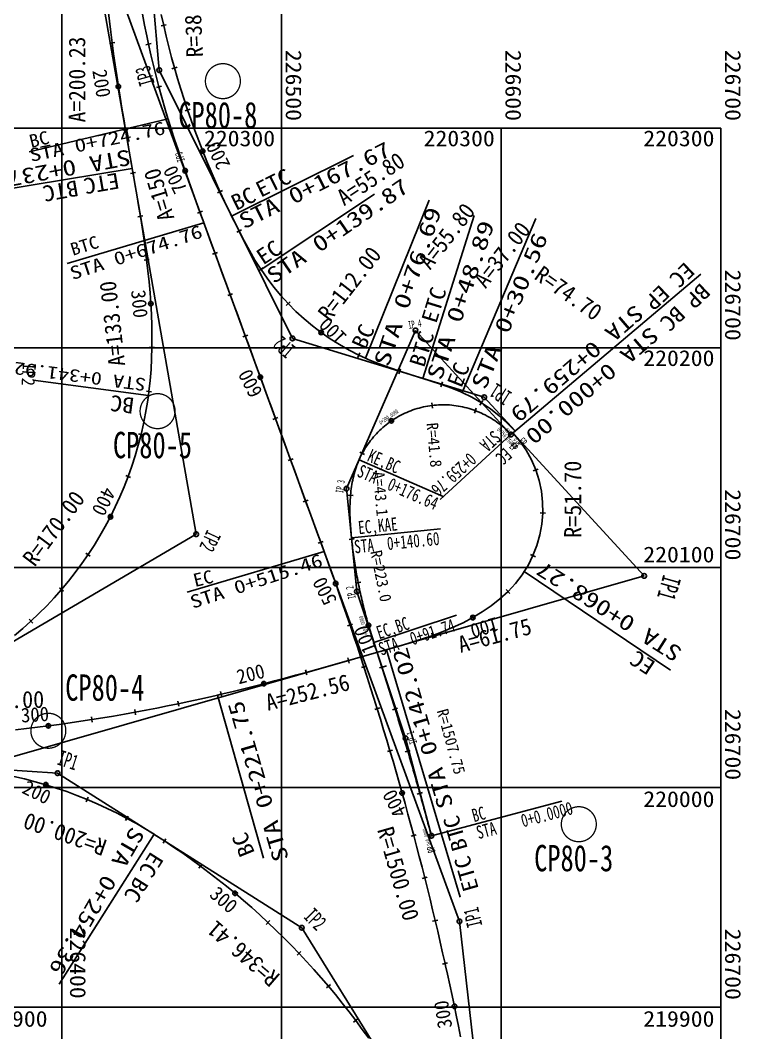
# Model space of a CAD drawing. Extents: x 229178 to 230988, y 219845 to 221404.
# Drawn here: x 230446.7 to 230774.7, y 220592.6 to 221053.4 of the extents above; entities that cross this region are included whole.
import ezdxf
from ezdxf.enums import TextEntityAlignment as Align

# ---------------------------------------------------------------- set-up
doc = ezdxf.new("R2010")
doc.units = 0
doc.header["$LTSCALE"] = 127
doc.header["$MEASUREMENT"] = 0
doc.layers.get('0').update_dxf_attribs({"linetype": 'CONTINUOUS'})
for name, color, linetype in [('CA-ALGN-CNTL', 2, 'CONTINUOUS'), ('CA-ALGN-IPLN', 1, 'CONTINUOUS'), ('CA-ALGN-IPSM', 2, 'CONTINUOUS'), ('CA-ALGN-STSM', 2, 'CONTINUOUS'), ('CA-ALGN-SUBL', 1, 'CONTINUOUS'), ('CA-ALGN-SUBT', 2, 'CONTINUOUS'), ('CA-ALGN-TEXT', 3, 'CONTINUOUS'), ('CA-TEXT', 3, 'CONTINUOUS'), ('CV-GRID-LINE', 1, 'CONTINUOUS'), ('CV-GRID-TEXT', 4, 'CONTINUOUS'), ('CV-SURV-SYMB', 3, 'CONTINUOUS'), ('CV-SURV-TEXT', 3, 'CONTINUOUS')]:
    doc.layers.add(name, color=color, linetype=linetype)
doc.styles.add('GHS', font='DotumChe.ttf')
doc.styles.add('GTXT', font='DotumChe.ttf')

# ---------------------------------------------------------------- blocks, each defined once
blk = doc.blocks.new('CVSVCPM')
at = {"const_width": 0.15}
blk.add_lwpolyline([(0, 2, -1), (0, -2, -1), (0, 2)], format="xyb", dxfattribs=at)
at = {"style": 'GTXT', "flags": 1}
blk.add_attdef('NO', text='', height=2.5, dxfattribs=at).set_placement((0, 4.76), align=Align.MIDDLE)
blk = doc.blocks.new('CASTAMM')
blk.add_line((0, -1.5), (0, 1.5))
blk.add_circle((0, 0), 1.3)
at = {"style": 'GTXT', "flags": 1}
for tag, p in [('XSEC_DAT', (0, -6.85)), ('STA_DST', (0, -3.62))]:
    blk.add_attdef(tag, text='', height=2.5, dxfattribs=at).set_placement(p, align=Align.MIDDLE)
blk = doc.blocks.new('CAIPMRK')
at = {"const_width": 0.1}
blk.add_lwpolyline([(-2, 0, -1), (2, 0, -1)], format="xyb", close=True, dxfattribs=at)
blk.add_circle((0, 0), 1.5)
blk = doc.blocks.new('CASTAMS')
blk.add_line((0, -1.5), (0, 1.5))
at = {"style": 'GTXT', "flags": 1}
for tag, p in [('XSEC_DAT', (0, -6.85)), ('STA_DST', (0, -3.62))]:
    blk.add_attdef(tag, text='', height=2.5, dxfattribs=at).set_placement(p, align=Align.MIDDLE)

msp = doc.modelspace()

# ---------------------------------------------------------------- linework, layer by layer
at = {"layer": 'CA-ALGN-CNTL'}
for points in [[(230486.73, 221057.94), (230487.29, 221052.98), (230487.89, 221048.01), (230488.52, 221043.05), (230489.19, 221038.1), (230489.9, 221033.15), (230490.63, 221028.2), (230491.4, 221023.26), (230492.18, 221018.32), (230492.98, 221013.39), (230493.81, 221008.45), (230494.64, 221003.53), (230495.49, 220998.6), (230496.34, 220993.67), (230497.2, 220988.75), (230497.7, 220985.92), (230497.7, 220985.92), (230498.06, 220983.82), (230498.92, 220978.89), (230499.77, 220973.97), (230500.6, 220969.04), (230501.41, 220964.1), (230502.19, 220959.16), (230502.92, 220954.22), (230503.62, 220949.27), (230504.26, 220944.31), (230504.84, 220939.34), (230505.36, 220934.37), (230505.8, 220929.39), (230506.16, 220924.4), (230506.44, 220919.41), (230506.62, 220914.41), (230506.7, 220909.41), (230506.67, 220904.41), (230506.52, 220899.42), (230506.25, 220894.42), (230505.85, 220889.44), (230505.32, 220884.47), (230505.07, 220882.56), (230504.64, 220879.51), (230503.81, 220874.58), (230502.84, 220869.68), (230501.73, 220864.8), (230500.47, 220859.96), (230499.07, 220855.16), (230497.54, 220850.41), (230495.86, 220845.7), (230494.04, 220841.04), (230492.09, 220836.43), (230490.01, 220831.89), (230487.79, 220827.41), (230485.44, 220823), (230482.96, 220818.65), (230480.35, 220814.39), (230477.62, 220810.2), (230474.77, 220806.09), (230471.8, 220802.07), (230468.71, 220798.14), (230465.51, 220794.3), (230462.2, 220790.55), (230458.78, 220786.91), (230455.25, 220783.37), (230451.62, 220779.93), (230447.89, 220776.6), (230444.06, 220773.38)], [(230647.2, 220590.72), (230646.21, 220595.62), (230645.21, 220600.52), (230644.36, 220604.57), (230643.32, 220609.46), (230642.27, 220614.35), (230641.2, 220619.23), (230640.36, 220623.04), (230640.36, 220623.04), (230640.12, 220624.11), (230639.02, 220628.99), (230637.9, 220633.86), (230636.76, 220638.73), (230635.61, 220643.6), (230634.45, 220648.46), (230633.26, 220653.32), (230632.06, 220658.17), (230630.85, 220663.02), (230629.62, 220667.87), (230628.37, 220672.71), (230627.11, 220677.55), (230625.83, 220682.38), (230624.53, 220687.21), (230623.22, 220692.04), (230621.89, 220696.86), (230620.55, 220701.67), (230619.19, 220706.49), (230617.81, 220711.29), (230616.42, 220716.1), (230615.01, 220720.89), (230613.59, 220725.69), (230612.15, 220730.47), (230610.69, 220735.26), (230609.22, 220740.04), (230607.73, 220744.81), (230606.23, 220749.58), (230604.71, 220754.34), (230603.17, 220759.1), (230601.62, 220763.85), (230600.06, 220768.6), (230598.93, 220771.96), (230598.93, 220771.96), (230597.34, 220776.7), (230596.87, 220778.08), (230595.26, 220782.81), (230593.63, 220787.54), (230591.98, 220792.26), (230590.32, 220796.98), (230588.64, 220801.69), (230586.95, 220806.39), (230585.24, 220811.09), (230585.08, 220811.52), (230583.52, 220815.79), (230581.81, 220820.48), (230580.09, 220825.18), (230578.37, 220829.87), (230576.65, 220834.57), (230574.93, 220839.26), (230573.21, 220843.96), (230571.5, 220848.66), (230569.78, 220853.35), (230568.06, 220858.05), (230566.34, 220862.74), (230564.62, 220867.44), (230562.91, 220872.13), (230561.19, 220876.83), (230559.47, 220881.52), (230557.75, 220886.22), (230556.03, 220890.91), (230554.32, 220895.61), (230552.6, 220900.31), (230550.88, 220905), (230549.16, 220909.7), (230547.44, 220914.39), (230545.72, 220919.09), (230544.01, 220923.78), (230542.29, 220928.48), (230540.57, 220933.17), (230538.85, 220937.87), (230537.13, 220942.57), (230535.42, 220947.26), (230533.7, 220951.96), (230531.98, 220956.65), (230530.35, 220961.12), (230530.26, 220961.35), (230528.54, 220966.04), (230526.83, 220970.74), (230525.13, 220975.44), (230523.45, 220980.15), (230521.78, 220984.87), (230520.15, 220989.59), (230518.54, 220994.33), (230516.97, 220999.07), (230515.45, 221003.83), (230514.04, 221008.38), (230513.97, 221008.61), (230512.54, 221013.4), (230511.17, 221018.21), (230509.85, 221023.03), (230508.59, 221027.87), (230507.37, 221032.72), (230506.22, 221037.59), (230505.11, 221042.46), (230504.29, 221046.3), (230504.29, 221046.3), (230503.28, 221051.2), (230502.33, 221056.11)], [(230671.95, 220866.5), (230671.93, 220866.52), (230671.93, 220866.52), (230668.45, 220870.07), (230664.72, 220873.4), (230660.78, 220876.48), (230656.64, 220879.28), (230652.32, 220881.8), (230647.85, 220884.02), (230647.34, 220884.25), (230643.24, 220885.95), (230638.53, 220887.65), (230633.78, 220889.19), (230630.06, 220890.33), (230630.06, 220890.34), (230629, 220890.66), (230624.22, 220892.14), (230619.46, 220893.66), (230614.73, 220895.27), (230610.04, 220897), (230605.41, 220898.89), (230603.86, 220899.57), (230600.86, 220900.97), (230596.41, 220903.25), (230592.07, 220905.73), (230587.84, 220908.4), (230583.73, 220911.25), (230579.76, 220914.29), (230575.93, 220917.5), (230572.24, 220920.87), (230568.71, 220924.41), (230565.34, 220928.1), (230562.13, 220931.94), (230559.1, 220935.92), (230556.33, 220939.92), (230556.26, 220940.03), (230553.59, 220944.26), (230551.08, 220948.58), (230548.69, 220952.97), (230546.39, 220957.41), (230544.14, 220961.88), (230542.96, 220964.27), (230542.96, 220964.27), (230541.92, 220966.36), (230539.76, 220970.87), (230537.65, 220975.4), (230535.6, 220979.96), (230533.6, 220984.54), (230531.67, 220989.15), (230529.79, 220993.79), (230527.98, 220998.45), (230526.22, 221003.13), (230524.53, 221007.83), (230522.89, 221012.56), (230521.32, 221017.3), (230519.81, 221022.07), (230518.35, 221026.86), (230516.96, 221031.66), (230515.64, 221036.48), (230514.37, 221041.32), (230513.17, 221046.17), (230512.02, 221051.04), (230510.94, 221055.92)], [(230633.89, 220682.22), (230633.63, 220683.19), (230633.38, 220684.15), (230633.12, 220685.12), (230632.86, 220686.08), (230632.6, 220687.05), (230632.34, 220688.02), (230632.08, 220688.98), (230631.82, 220689.95), (230631.56, 220690.91), (230631.3, 220691.88), (230631.03, 220692.84), (230630.77, 220693.81), (230630.51, 220694.77), (230630.24, 220695.73), (230629.98, 220696.7), (230629.71, 220697.66), (230629.44, 220698.63), (230629.18, 220699.59), (230628.91, 220700.55), (230628.64, 220701.52), (230628.37, 220702.48), (230628.1, 220703.44), (230627.83, 220704.4), (230627.56, 220705.37), (230627.29, 220706.33), (230627.02, 220707.29), (230626.74, 220708.25), (230626.47, 220709.21), (230626.19, 220710.18), (230625.92, 220711.14), (230625.64, 220712.1), (230625.37, 220713.06), (230625.09, 220714.02), (230624.81, 220714.98), (230624.54, 220715.94), (230624.26, 220716.9), (230623.98, 220717.86), (230623.7, 220718.82), (230623.42, 220719.78), (230623.14, 220720.74), (230622.85, 220721.7), (230622.57, 220722.66), (230622.29, 220723.62), (230622, 220724.58), (230621.72, 220725.54), (230621.43, 220726.49), (230621.15, 220727.45), (230620.86, 220728.41), (230620.57, 220729.37), (230620.29, 220730.33), (230620, 220731.28), (230619.71, 220732.24), (230619.42, 220733.2), (230619.13, 220734.15), (230618.84, 220735.11), (230618.55, 220736.07), (230618.26, 220737.02), (230617.96, 220737.98), (230617.67, 220738.94), (230617.38, 220739.89), (230617.08, 220740.85), (230616.79, 220741.8), (230616.49, 220742.76), (230616.19, 220743.71), (230615.9, 220744.67), (230615.6, 220745.62), (230615.3, 220746.58), (230615, 220747.53), (230614.7, 220748.48), (230614.4, 220749.44), (230614.1, 220750.39), (230613.8, 220751.35), (230613.5, 220752.3), (230613.19, 220753.25), (230612.89, 220754.2), (230612.59, 220755.16), (230612.28, 220756.11), (230611.98, 220757.06), (230611.67, 220758.01), (230611.36, 220758.96), (230611.06, 220759.92), (230610.75, 220760.87), (230610.44, 220761.82), (230610.13, 220762.77), (230609.82, 220763.72), (230609.51, 220764.67), (230609.2, 220765.62), (230608.89, 220766.57), (230608.57, 220767.52), (230608.26, 220768.47), (230607.95, 220769.42), (230607.71, 220770.12), (230607.63, 220770.37), (230607.32, 220771.32), (230607.02, 220772.27), (230606.71, 220773.22), (230606.41, 220774.18), (230606.12, 220775.13), (230605.83, 220776.09), (230605.55, 220777.05), (230605.26, 220778.01), (230604.99, 220778.97), (230604.72, 220779.93), (230604.45, 220780.9), (230604.18, 220781.86), (230603.92, 220782.83), (230603.67, 220783.79), (230603.42, 220784.76), (230603.17, 220785.73), (230602.93, 220786.7), (230602.69, 220787.67), (230602.46, 220788.64), (230602.23, 220789.62), (230602, 220790.59), (230601.78, 220791.57), (230601.57, 220792.54), (230601.35, 220793.52), (230601.15, 220794.5), (230600.94, 220795.48), (230600.75, 220796.46), (230600.55, 220797.44), (230600.36, 220798.42), (230600.18, 220799.4), (230600, 220800.38), (230599.82, 220801.37), (230599.65, 220802.35), (230599.48, 220803.34), (230599.32, 220804.33), (230599.16, 220805.31), (230599, 220806.3), (230598.85, 220807.29), (230598.71, 220808.28), (230598.57, 220809.27), (230598.43, 220810.26), (230598.3, 220811.25), (230598.17, 220812.24), (230598.05, 220813.23), (230597.93, 220814.23), (230597.81, 220815.22), (230597.7, 220816.21), (230597.6, 220817.21), (230597.54, 220817.81), (230597.5, 220818.2), (230597.4, 220819.2), (230597.31, 220820.19), (230597.22, 220821.19), (230597.15, 220822.19), (230597.07, 220823.18), (230597.01, 220824.18), (230596.95, 220825.18), (230596.9, 220826.18), (230596.86, 220827.18), (230596.83, 220828.18), (230596.81, 220829.18), (230596.8, 220830.18), (230596.81, 220831.18), (230596.82, 220832.18), (230596.85, 220833.18), (230596.88, 220834.18), (230596.94, 220835.17), (230597, 220836.17), (230597.08, 220837.17), (230597.18, 220838.16), (230597.29, 220839.16), (230597.41, 220840.15), (230597.56, 220841.14), (230597.72, 220842.13), (230597.89, 220843.11), (230598.09, 220844.09), (230598.3, 220845.07), (230598.53, 220846.04), (230598.79, 220847.01), (230599.06, 220847.97), (230599.35, 220848.93), (230599.66, 220849.88), (230599.99, 220850.82), (230600.35, 220851.76), (230600.72, 220852.68), (230600.97, 220853.27), (230601.12, 220853.6), (230601.53, 220854.51), (230601.97, 220855.41), (230602.44, 220856.29), (230602.92, 220857.17), (230603.42, 220858.03), (230603.95, 220858.89), (230604.49, 220859.73), (230605.05, 220860.55), (230605.64, 220861.36), (230606.24, 220862.16), (230606.86, 220862.94), (230607.5, 220863.71), (230608.16, 220864.46), (230608.84, 220865.2), (230609.53, 220865.92), (230610.24, 220866.62), (230610.97, 220867.31), (230611.71, 220867.98), (230612.47, 220868.63), (230613.24, 220869.26), (230614.03, 220869.88), (230614.84, 220870.47), (230615.66, 220871.05), (230616.49, 220871.6), (230617.33, 220872.14), (230618.19, 220872.65), (230619.06, 220873.14), (230619.94, 220873.62), (230620.83, 220874.07), (230621.73, 220874.5), (230622.65, 220874.91), (230623.57, 220875.3), (230624.5, 220875.66), (230625.44, 220876), (230626.39, 220876.32), (230627.34, 220876.62), (230628.3, 220876.9), (230629.27, 220877.15), (230630.24, 220877.38), (230631.22, 220877.58), (230632.2, 220877.76), (230633.19, 220877.92), (230634.18, 220878.05), (230635.18, 220878.16), (230636.17, 220878.25), (230637.17, 220878.31), (230638.17, 220878.35), (230639.17, 220878.36), (230640.17, 220878.36), (230641.17, 220878.32), (230642.17, 220878.27), (230643.16, 220878.18), (230644.16, 220878.08), (230645.15, 220877.95), (230646.14, 220877.8), (230647.12, 220877.62), (230648.1, 220877.42), (230649.08, 220877.2), (230650.05, 220876.96), (230651.01, 220876.69), (230651.97, 220876.39), (230652.91, 220876.08), (230653.86, 220875.74), (230654.79, 220875.38), (230655.71, 220875), (230656.63, 220874.6), (230657.53, 220874.17), (230658.43, 220873.72), (230659.31, 220873.26), (230660.18, 220872.77), (230661.04, 220872.26), (230661.89, 220871.72), (230662.72, 220871.17), (230663.54, 220870.6), (230664.35, 220870.01), (230665.14, 220869.4), (230665.92, 220868.78), (230666.69, 220868.13), (230667.43, 220867.47), (230668.16, 220866.78), (230668.88, 220866.08), (230669.58, 220865.37), (230670.1, 220864.81)], [(230671.03, 220865.66), (230671.03, 220865.66), (230671.03, 220865.66), (230674.22, 220861.81), (230677.03, 220857.68), (230679.43, 220853.29), (230681.39, 220848.69), (230682.9, 220843.93), (230683.94, 220839.04), (230684.5, 220834.07), (230684.59, 220829.08), (230684.18, 220824.1), (230683.3, 220819.18), (230681.95, 220814.36), (230680.14, 220809.7), (230677.89, 220805.24), (230676.19, 220802.45), (230675.22, 220801.02), (230672.17, 220797.06), (230668.77, 220793.39), (230665.09, 220790.01), (230661.17, 220786.91), (230657.05, 220784.08), (230652.76, 220781.52), (230648.33, 220779.19), (230643.8, 220777.08), (230639.18, 220775.16), (230634.5, 220773.41), (230629.77, 220771.8), (230625, 220770.29), (230620.21, 220768.85), (230615.41, 220767.46), (230613.47, 220766.91), (230613.47, 220766.91), (230610.6, 220766.09), (230605.79, 220764.71), (230600.99, 220763.34), (230596.18, 220761.97), (230591.37, 220760.61), (230586.55, 220759.26), (230581.73, 220757.92), (230576.91, 220756.59), (230572.09, 220755.28), (230567.26, 220753.98), (230562.43, 220752.7), (230557.59, 220751.44), (230552.75, 220750.2), (230547.89, 220748.99), (230543.04, 220747.8), (230538.17, 220746.64), (230536.47, 220746.24), (230533.3, 220745.51), (230528.43, 220744.41), (230523.54, 220743.34), (230518.65, 220742.3), (230513.75, 220741.29), (230508.85, 220740.31), (230503.94, 220739.37), (230499.03, 220738.45), (230494.11, 220737.56), (230489.18, 220736.71), (230484.25, 220735.88), (230479.31, 220735.09), (230474.37, 220734.33), (230469.42, 220733.6), (230464.47, 220732.9), (230459.52, 220732.23), (230454.56, 220731.59), (230449.6, 220730.98), (230444.63, 220730.4)], [(230443.86, 220709.21), (230448.73, 220708.07), (230453.57, 220706.81), (230458.37, 220705.43), (230463.14, 220703.92), (230467.87, 220702.3), (230472.56, 220700.56), (230477.2, 220698.71), (230481.8, 220696.74), (230486.34, 220694.65), (230490.83, 220692.46), (230495.27, 220690.15), (230499.64, 220687.73), (230503.95, 220685.2), (230507.66, 220682.91), (230507.66, 220682.91), (230507.66, 220682.91), (230508.2, 220682.56), (230512.4, 220679.85), (230516.56, 220677.08), (230520.68, 220674.25), (230524.76, 220671.35), (230528.8, 220668.4), (230532.79, 220665.39), (230536.74, 220662.33), (230540.65, 220659.21), (230544.51, 220656.03), (230548.32, 220652.79), (230552.09, 220649.5), (230555.81, 220646.16), (230559.48, 220642.77), (230563.1, 220639.32), (230566.67, 220635.82), (230570.19, 220632.27), (230573.65, 220628.66), (230577.07, 220625.01), (230580.43, 220621.31), (230583.74, 220617.56), (230586.99, 220613.77), (230590.19, 220609.92), (230593.34, 220606.03), (230596.42, 220602.1), (230599.45, 220598.12), (230602.42, 220594.1), (230605.34, 220590.04)]]:
    msp.add_lwpolyline(points, dxfattribs=at)
at = {"layer": 'CA-ALGN-IPLN'}
for p, q in [((230509.99, 221030.66), (230503.69, 221104.53)), ((230478.93, 221093.21), (230526.81, 220819.46)), ((230646.65, 220643.26), (230485.65, 221083.26)), ((230570.61, 220908.57), (230509.99, 221030.66)), ((230595.27, 220840.2), (230626.66, 220912.21)), ((230626.66, 220912.21), (230670.1, 220864.81)), ((230657.95, 220881.78), (230570.61, 220908.57)), ((230671.95, 220866.5), (230657.95, 220881.78)), ((230671.03, 220865.66), (230730.75, 220800.48)), ((230597.54, 220817.81), (230595.27, 220840.2)), ((230526.81, 220819.46), (230369.94, 220727.64)), ((230600, 220793.41), (230597.54, 220817.81)), ((230730.75, 220800.48), (230441.15, 220717.57)), ((230607.71, 220770.12), (230600, 220793.41)), ((230622.14, 220726.57), (230607.71, 220770.12)), ((230259.58, 220724.21), (230463.74, 220710.72)), ((230633.89, 220682.22), (230622.14, 220726.57)), ((230463.74, 220710.72), (230574.86, 220640.37)), ((230574.86, 220640.37), (230653.59, 220513.39)), ((230684.77, 220307.44), (230646.65, 220643.26))]:
    msp.add_line(p, q, dxfattribs=at)
at = {"layer": 'CA-ALGN-SUBL'}
for p, q in [((230450.8, 220993.45), (230514, 221008.49)), ((230495.63, 221003.69), (230493.66, 221003.36)), ((230542.96, 220964.27), (230598.49, 220991.84)), ((230542.96, 220964.27), (230598.49, 220991.84)), ((230497.7, 220985.92), (230420.72, 220973.3)), ((230556.33, 220939.92), (230608.02, 220974.15)), ((230603.86, 220899.57), (230632.87, 220971.44)), ((230630.06, 220890.34), (230653.36, 220964.48)), ((230681.45, 220963.21), (230647.85, 220884.02)), ((230468.04, 220942.64), (230530.35, 220961.12)), ((230671.21, 220865.82), (230756.58, 220937.84)), ((230505.07, 220882.56), (230452.54, 220889.58)), ((230670.1, 220864.81), (230637.92, 220835.32)), ((230600.97, 220853.27), (230639.28, 220836.57)), ((230597.54, 220817.81), (230638.03, 220821.9)), ((230522.78, 220793.04), (230585.08, 220811.52)), ((230676.19, 220802.45), (230742.7, 220757.58)), ((230607.71, 220770.12), (230645.28, 220782.57)), ((230646.94, 220654.24), (230613.47, 220766.91)), ((230536.47, 220746.24), (230557.45, 220671.98)), ((230693.31, 220697.96), (230633.89, 220682.22)), ((230507.66, 220682.91), (230464.4, 220614.74)), ((230507.66, 220682.91), (230474.5, 220630.52))]:
    msp.add_line(p, q, dxfattribs=at)
at = {"layer": 'CV-GRID-LINE'}
for p, q in [((230465.65, 221004.26), (230465.65, 221104.26)), ((230565.65, 221004.26), (230565.65, 221104.26)), ((230365.65, 221004.26), (230465.65, 221004.26)), ((230365.65, 221004.26), (230465.65, 221004.26)), ((230465.65, 221004.26), (230565.65, 221004.26)), ((230465.65, 220904.26), (230465.65, 221004.26)), ((230465.65, 221004.26), (230565.65, 221004.26)), ((230465.65, 220904.26), (230465.65, 221004.26)), ((230565.65, 221004.26), (230665.65, 221004.26)), ((230565.65, 220904.26), (230565.65, 221004.26)), ((230565.65, 221004.26), (230665.65, 221004.26)), ((230565.65, 220904.26), (230565.65, 221004.26)), ((230665.65, 220904.26), (230665.65, 221004.26)), ((230665.65, 221004.26), (230765.65, 221004.26)), ((230665.65, 220904.26), (230665.65, 221004.26)), ((230765.65, 220904.26), (230765.65, 221004.26)), ((230365.65, 220904.26), (230465.65, 220904.26)), ((230365.65, 220904.26), (230465.65, 220904.26)), ((230465.65, 220904.26), (230565.65, 220904.26)), ((230465.65, 220804.26), (230465.65, 220904.26)), ((230465.65, 220904.26), (230565.65, 220904.26)), ((230465.65, 220804.26), (230465.65, 220904.26)), ((230565.65, 220904.26), (230665.65, 220904.26)), ((230565.65, 220804.26), (230565.65, 220904.26)), ((230565.65, 220904.26), (230665.65, 220904.26)), ((230565.65, 220804.26), (230565.65, 220904.26)), ((230665.65, 220804.26), (230665.65, 220904.26)), ((230665.65, 220904.26), (230765.65, 220904.26)), ((230665.65, 220804.26), (230665.65, 220904.26)), ((230765.65, 220804.26), (230765.65, 220904.26)), ((230365.65, 220804.26), (230465.65, 220804.26)), ((230365.65, 220804.26), (230465.65, 220804.26)), ((230465.65, 220804.26), (230565.65, 220804.26)), ((230465.65, 220704.26), (230465.65, 220804.26)), ((230465.65, 220804.26), (230565.65, 220804.26)), ((230465.65, 220704.26), (230465.65, 220804.26)), ((230565.65, 220804.26), (230665.65, 220804.26)), ((230565.65, 220704.26), (230565.65, 220804.26)), ((230565.65, 220804.26), (230665.65, 220804.26)), ((230565.65, 220704.26), (230565.65, 220804.26)), ((230665.65, 220704.26), (230665.65, 220804.26)), ((230665.65, 220804.26), (230765.65, 220804.26)), ((230665.65, 220704.26), (230665.65, 220804.26)), ((230765.65, 220704.26), (230765.65, 220804.26)), ((230365.65, 220704.26), (230465.65, 220704.26)), ((230365.65, 220704.26), (230465.65, 220704.26)), ((230465.65, 220704.26), (230565.65, 220704.26)), ((230465.65, 220604.26), (230465.65, 220704.26)), ((230465.65, 220704.26), (230565.65, 220704.26)), ((230465.65, 220604.26), (230465.65, 220704.26)), ((230565.65, 220704.26), (230665.65, 220704.26)), ((230565.65, 220604.26), (230565.65, 220704.26)), ((230565.65, 220704.26), (230665.65, 220704.26)), ((230565.65, 220604.26), (230565.65, 220704.26)), ((230665.65, 220604.26), (230665.65, 220704.26)), ((230665.65, 220704.26), (230765.65, 220704.26)), ((230665.65, 220604.26), (230665.65, 220704.26)), ((230765.65, 220604.26), (230765.65, 220704.26)), ((230365.65, 220604.26), (230465.65, 220604.26)), ((230365.65, 220604.26), (230465.65, 220604.26)), ((230465.65, 220304.26), (230465.65, 220604.26)), ((230465.65, 220604.26), (230565.65, 220604.26)), ((230465.65, 220604.26), (230565.65, 220604.26)), ((230565.65, 220404.26), (230565.65, 220604.26)), ((230565.65, 220604.26), (230665.65, 220604.26)), ((230565.65, 220604.26), (230665.65, 220604.26)), ((230665.65, 220604.26), (230765.65, 220604.26)), ((230665.65, 220504.26), (230665.65, 220604.26)), ((230765.65, 220504.26), (230765.65, 220604.26))]:
    msp.add_line(p, q, dxfattribs=at)

# ---------------------------------------------------------------- block references
at = {"layer": 'CA-ALGN-IPSM'}
for p, xscale, yscale, rotation in [((230509.99, 221030.66), 0.7, 0.7, 221.5666322466471), ((230626.66, 220912.21), 0.7, 0.7, 352.6923135295123), ((230570.61, 220908.57), 0.7, 0.7, 247.3971748537748), ((230657.95, 220881.78), 0.7, 0.7, 0.3800292991623909), ((230670.12, 220864.82), 0.7000000000000134, 0.6999999999999886, 0.7570996811221271), ((230595.27, 220840.2), 0.7, 0.7, 1.291650997439081), ((230526.81, 220819.46), 0.7, 0.7, 352.5158508813013), ((230730.75, 220800.48), 0.7, 0.7, 186.3969051526363), ((230590.32, 220796.98), 0.7000000000000005, 0.7000000000000002, 0.7555600051563742), ((230600, 220793.41), 0.7, 0.7, 0.755560005156358), ((230622.14, 220726.57), 0.7, 0.7, 2.473817456376609), ((230463.74, 220710.72), 0.7000000000000135, 0.7000000000000028, 0.7570996811232898), ((230633.89, 220682.22), 0.7, 0.7, 18.83990381182517), ((230646.65, 220643.26), 0.7, 0.7, 0.7570996811228291), ((230574.86, 220640.37), 0.6999999999999993, 0.7000000000000002, 0.757099681122833)]:
    msp.add_blockref('CAIPMRK', p, dxfattribs=dict(at, xscale=xscale, yscale=yscale, rotation=rotation))
at = {"layer": 'CA-ALGN-STSM', "xscale": 0.8, "yscale": 0.8, "zscale": 0.8}
for p, rotation in [((230512.02, 221051.04), 102.835934768763), ((230488.52, 221043.05), 277.5279680991038), ((230505.11, 221042.46), 102.4275408607278), ((230516.96, 221031.66), 105.7752816311278), ((230509.85, 221023.03), 104.9740085238934), ((230522.89, 221012.56), 108.7146087859703), ((230494.64, 221003.53), 279.6930499939313), ((230515.45, 221003.83), 107.4915644434728), ((230498.06, 220983.82), 279.9137514805077), ((230537.65, 220975.4), 114.5935830989664), ((230501.41, 220964.1), 279.1276510525484), ((230528.54, 220966.04), 110.0631171179989), ((230546.39, 220957.41), 116.946972118181), ((230504.26, 220944.31), 277.0462387267049), ((230535.42, 220947.26), 110.0979215885635), ((230556.26, 220940.03), 123.4486827130587), ((230542.29, 220928.48), 110.0979215885635), ((230568.71, 220924.41), 133.679526079552), ((230549.16, 220909.7), 110.0979215885635), ((230506.67, 220904.41), 268.9961250633245), ((230600.86, 220900.97), 154.1424310916641), ((230619.46, 220893.66), 161.8102855567018), ((230638.53, 220887.65), 161.2941790028218), ((230505.32, 220884.47), 263.027954908869), ((230634.18, 220878.05), 7.010050914685548), ((230656.64, 220879.28), 147.819673722071), ((230656.64, 220879.27), 147.8196844705506), ((230656.64, 220879.27), 147.8196844705506), ((230656.64, 220879.27), 147.8196844705506), ((230656.64, 220879.27), 147.8196844705506), ((230656.64, 220879.27), 147.8196844705506), ((230656.64, 220879.27), 147.8196844705506), ((230656.64, 220879.27), 147.8196844705506), ((230656.64, 220879.27), 147.8196844705506), ((230656.64, 220879.27), 147.8196844705506), ((230653.86, 220875.74), 339.596238134541), ((230653.86, 220875.74), 339.596238134541), ((230562.91, 220872.13), 110.0981906194779), ((230671.95, 220866.5), 132.4978466726959), ((230671.95, 220866.5), 132.4990786300654), ((230501.73, 220864.8), 256.2931000933657), ((230602.44, 220856.29), 61.83895574745141), ((230569.78, 220853.35), 110.0981906217699), ((230681.39, 220848.69), 290.3348478048201), ((230495.86, 220845.7), 249.5524905958414), ((230576.65, 220834.57), 110.0980921713062), ((230597.08, 220837.17), 84.97487372566495), ((230684.59, 220829.08), 268.1699482219616), ((230583.52, 220815.79), 110.0980921787162), ((230597.6, 220817.21), 95.92757277522186), ((230477.62, 220810.2), 236.07124845569), ((230680.14, 220809.7), 246.0054565953249), ((230600.55, 220797.44), 101.0653849101003), ((230465.51, 220794.3), 229.3304378999524), ((230668.77, 220793.39), 224.874810903043), ((230451.62, 220779.93), 222.5897095160689), ((230596.87, 220778.08), 108.7436900066338), ((230634.5, 220773.41), 199.6190790362469), ((230634.51, 220773.37), 199.6190897883037), ((230634.51, 220773.37), 199.6190897883037), ((230634.51, 220773.37), 199.6190897883037), ((230596.18, 220761.97), 195.8315926975371), ((230603.17, 220759.1), 107.9797158999593), ((230612.31, 220759.22), 108.678643531859), ((230576.91, 220756.59), 195.3286370220769), ((230611.36, 220758.96), 107.8785816989122), ((230611.36, 220758.96), 107.8785816989122), ((230611.36, 220758.96), 107.8785816989122), ((230611.38, 220758.97), 107.402790654262), ((230611.38, 220758.97), 107.402790654262), ((230538.17, 220746.64), 193.2455886736162), ((230518.65, 220742.3), 191.8145760860916), ((230499.03, 220738.45), 190.3822547318403), ((230609.22, 220740.04), 107.2157498362633), ((230617.38, 220739.89), 107.1185364431049), ((230479.31, 220735.09), 188.9495717197199), ((230615.01, 220720.89), 106.4515728591891), ((230623.14, 220720.74), 106.3582565666259), ((230477.2, 220698.71), 337.5049294268771), ((230628.64, 220701.52), 105.5983862263899), ((230495.27, 220690.15), 331.7753420384712), ((230625.82, 220682.4), 104.9242573659082), ((230625.83, 220682.38), 104.923832701901), ((230512.4, 220679.85), 326.7293782807645), ((230528.8, 220668.4), 323.4213953788099), ((230630.85, 220663.04), 104.1599314069283), ((230630.85, 220663.02), 104.159919925334), ((230559.48, 220642.77), 316.8052099459311), ((230635.61, 220643.6), 103.39596144129), ((230573.65, 220628.66), 313.4971578100909), ((230640.12, 220624.11), 102.6320943522153), ((230586.99, 220613.77), 310.1893558484319), ((230599.45, 220598.12), 306.881127651086)]:
    msp.add_blockref('CASTAMS', p, dxfattribs=dict(at, rotation=rotation))
at = {"layer": 'CA-ALGN-STSM'}
for p, xscale, yscale, rotation in [((230491.4, 221023.26), 0.8, 0.8, 99.33572378285048), ((230529.79, 220993.79), 0.8, 0.8, 292.0675794324477), ((230521.78, 220984.87), 0.8, 0.8, 292.2086580748268), ((230506.16, 220924.4), 0.8, 0.8, 93.66276771810358), ((230583.73, 220911.25), 0.8, 0.8, 329.0267240299399), ((230556.03, 220890.91), 0.8, 0.8, 110.0007266052359), ((230615.66, 220871.05), 0.8, 0.8, 37.29916409936055), ((230670.1, 220864.81), 0.8, 0.8, 131.6739653155317), ((230487.79, 220827.41), 0.8, 0.8, 64.10355662141954), ((230590.32, 220796.98), 0.8, 0.8, 289.125595444497), ((230652.76, 220781.52), 0.8, 0.8, 209.3676457627246), ((230605.26, 220778.01), 0.8, 0.8, 289.7606271684696), ((230557.59, 220751.44), 0.8, 0.8, 14.92779929079868), ((230459.52, 220732.23), 0.8, 0.8, 8.23347716580983), ((230458.37, 220705.43), 0.8, 0.8, 342.9286145828167), ((230620.55, 220701.67), 0.8, 0.8, 284.9242573658271), ((230633.89, 220682.22), 0.8, 0.8, 105.2184290992186), ((230544.51, 220656.03), 0.8, 0.8, 318.4591945595358), ((230644.36, 220604.57), 0.7999999999999964, 0.7999999999999972, 277.6664550945682)]:
    msp.add_blockref('CASTAMM', p, dxfattribs=dict(at, xscale=xscale, yscale=yscale, rotation=rotation))
at = {"layer": 'CV-SURV-SYMB', "xscale": 3.981049539986998, "yscale": 3.981049539986998, "zscale": 4.423388377792435}
for p in [(230538.98, 221025.66), (230509.25, 220875.47), (230459.51, 220730.01), (230701, 220687.47)]:
    msp.add_blockref('CVSVCPM', p, dxfattribs=at)

# ---------------------------------------------------------------- texts
at = {"layer": 'CA-ALGN-SUBT', "style": 'GHS'}
for s, height, rotation, width, p, p2 in [('STA 0+724.76', 5.9904, 11.6939, 1.283447, (230451.61, 220988.9), (230513.2, 221001.65)), ('BC', 6, 13.9582, 1.100098, (230451.66, 220995.19), (230460.39, 220997.36)), ('STA 0+167.67', 7.2, 26.6503, 1.283447, (230548.58, 220958.14), (230616.15, 220992.05)), ('STA 0+237.87', 7.2, 190.3721, 1.283447, (230496.3, 220994.67), (230421.94, 220981.06)), ('ETC', 7.2, 26.4062, 1.100098, (230556.24, 220972.59), (230570.75, 220979.79)), ('ETC', 7.2, 189.9211, 1.100098, (230491.11, 220984.04), (230475.15, 220981.25)), ('STA 0+139.87', 7.2, 34.4927, 1.283447, (230562.06, 220933.13), (230624.37, 220975.94)), ('BTC', 7.2, 189.9211, 1.100098, (230472.49, 220980.62), (230456.53, 220977.82)), ('BC', 7.2, 26.4062, 1.100098, (230545.01, 220966.58), (230554.68, 220971.38)), ('STA 0+76.69', 7.2, 71.2276, 1.400124, (230614.33, 220895.2), (230638.65, 220966.78)), ('STA 0+674.76', 5.9904, 18.1487, 1.283447, (230470.48, 220935.09), (230530.25, 220954.68)), ('STA 0+48.89', 7.2, 71.2276, 1.400124, (230638.4, 220889.08), (230662.73, 220960.66)), ('BTC', 5.76, 17.0339, 1.100098, (230470.61, 220946.16), (230483, 220949.96)), ('EC', 7.2, 33.5171, 1.100098, (230557.33, 220941.79), (230566.33, 220947.76)), ('STA 0+30.56', 7.2, 67.7602, 1.400124, (230658.47, 220884.76), (230687.08, 220954.74)), ('EC', 7.2, 223.4243, 1.100098, (230749.47, 220943.75), (230741.62, 220936.32)), ('ETC', 7.2, 72.9459, 1.100098, (230636.1, 220915.07), (230640.85, 220930.56)), ('EP', 7.2, 223.4243, 1.100098, (230738.08, 220933.44), (230730.24, 220926.02)), ('BP', 7.2, 223.4243, 1.100098, (230756.59, 220934.2), (230748.75, 220926.77)), ('STA 0+259.79', 7.2, 220.5627, 1.283447, (230726.57, 220924.38), (230669.14, 220875.22)), ('BC', 7.2, 223.4243, 1.100098, (230745.21, 220923.89), (230737.36, 220916.47)), ('BC', 7.2, 65.835, 1.100098, (230603.84, 220903.03), (230608.27, 220912.89)), ('BTC', 7.2, 72.9459, 1.100098, (230630.57, 220895.03), (230635.32, 220910.51)), ('STA 0+000.00', 7.2, 220.5627, 1.283447, (230733.47, 220914.36), (230676.03, 220865.2)), ('STA 0+341.92', 5.76, 172.6944, 1.283447, (230504.27, 220890.27), (230444.28, 220897.96)), ('EC', 7.2, 68.4091, 1.100098, (230647.52, 220885.72), (230651.49, 220895.76)), ('BC', 7.2, 172.3864, 1.100098, (230499, 220881.38), (230488.29, 220882.81)), ('    STA  0+259.76', 5.9994, 222.4991, 0.733398, (230670.86, 220875.14), (230633.27, 220840.69)), ('KE,BC', 5.999, 336.4475, 0.733398, (230604.25, 220852.93), (230618, 220846.93)), ('EC', 5.999, 222.4991, 0.733398, (230667.06, 220859.17), (230662.64, 220855.12)), ('    STA  0+176.64', 5.9994, 336.4475, 0.733398, (230588.62, 220850.73), (230635.36, 220830.35)), ('EC,KAE', 5.999, 5.7728, 0.733398, (230600.87, 220819.44), (230618.77, 220821.25)), ('    STA  0+140.60', 5.9994, 5.7728, 0.733398, (230587.11, 220809.51), (230637.85, 220814.64)), ('STA 0+515.46', 5.9904, 18.1487, 1.283447, (230525.22, 220785.49), (230584.99, 220805.09)), ('STA 0+068.27', 7.2, 147.6311, 1.283447, (230748.63, 220767.02), (230684.78, 220807.49)), ('EC', 6, 13.6036, 1.100098, (230526.32, 220795.41), (230535.07, 220797.52)), ('EC,BC', 5.999, 18.3247, 0.733398, (230610.1, 220771.62), (230624.34, 220776.33)), ('    STA  0+91.74', 5.9994, 18.3247, 0.733398, (230599.68, 220760.37), (230645.24, 220775.46)), ('STA 0+142.02', 7.2, 106.2736, 1.283447, (230643.97, 220695.85), (230622.78, 220768.42)), ('EC', 7.2, 146.8424, 1.100098, (230736.45, 220760.99), (230727.41, 220766.9)), ('STA 0+221.75', 7.2, 106.2736, 1.283447, (230569.04, 220671.73), (230547.86, 220744.3)), ('BC', 5.999, 14.8384, 0.733398, (230653.25, 220688.37), (230659.05, 220689.91)), ('STA    0+0.0000', 5.9994, 14.8384, 0.733398, (230655.3, 220680.64), (230698.8, 220692.16)), ('BTC', 7.2, 105.9769, 1.100098, (230650.5, 220676.46), (230646.04, 220692.04)), ('STA 0+254.36', 7.2, 239.851, 1.283447, (230497.48, 220686.88), (230459.51, 220621.51)), ('BC', 7.2, 112.1694, 1.100098, (230553.63, 220674.46), (230549.55, 220684.47)), ('EC', 7.2, 237.6628, 1.100098, (230506.28, 220675.43), (230500.5, 220666.3)), ('ETC', 7.2, 105.9769, 1.100098, (230655.51, 220658.12), (230651.05, 220673.69)), ('BC', 7.2, 237.6628, 1.100098, (230499.41, 220664.11), (230493.63, 220654.98))]:
    msp.add_text(s, height=height, rotation=rotation, dxfattribs=dict(at, width=width)).set_placement(p, p2, align=Align.FIT)
for s, height, rotation, p in [('A=55.80', 7.546, 33.4618, (230594.13, 220968.67)), ('A=55.80', 7.546, 52.1065, (230633.29, 220939.42)), ('A=37.00', 7.546, 52.1065, (230658.55, 220930.93)), ('R=1507.75', 5.249, 285.4135, (230636.3, 220739.11))]:
    msp.add_text(s, height=height, rotation=rotation, dxfattribs=at).set_placement(p)
at = {"layer": 'CA-ALGN-TEXT', "style": 'GHS'}
for s, height, rotation, width, p, p2 in [('IP3', 7, 105.6396, 0.628627, (230507.96, 221024.6), (230505.54, 221033.27)), ('IP3', 3.5, 108.6311, 0.628627, (230521.73, 220989.6), (230520.29, 220993.87)), ('IP 4', 3.5, 9.4733, 0.628627, (230623.63, 220912.86), (230629.55, 220913.85)), ('IP2', 7, 139.6761, 0.628627, (230572.49, 220904.4), (230565.63, 220910.22)), ('IP2', 6, 266.2437, 0.855632, (230447.97, 220897.7), (230447.28, 220887.22)), ('IP1', 7, 147.7226, 0.628627, (230670.98, 220883.73), (230663.37, 220888.53)), ('0+200.0000', 2, 34.4246, 0.733398, (230610.85, 220869.21), (230619.1, 220874.86)), ('0+259.7686', 2, 312.4991, 0.733398, (230663.57, 220866.93), (230670.33, 220859.56)), ('0 + 000', 2, 132.4979, 0.733398, (230673.21, 220862.91), (230668.48, 220868.07)), ('0 + 000', 2, 132.4979, 0.733398, (230673.21, 220862.91), (230668.48, 220868.07)), ('EP', 3.5, 312.4991, 0.628627, (230669.1, 220859.11), (230671.13, 220856.9)), ('EP', 3.5, 312.4991, 0.628627, (230669.1, 220859.11), (230671.13, 220856.9)), ('BP', 3.5, 132.4979, 0.628627, (230674.28, 220860.37), (230672.25, 220862.58)), ('BP', 3.5, 132.4979, 0.628627, (230674.28, 220860.37), (230672.25, 220862.58)), ('EP', 3.5, 312.4989, 0.628627, (230673.15, 220861.49), (230675.17, 220859.28)), ('IP 3', 3.5, 82.3826, 0.628627, (230593.74, 220838.02), (230594.54, 220843.96)), ('IP2', 7, 245.1313, 0.628627, (230531.9, 220821.82), (230528.12, 220813.66)), ('IP1', 8.4, 254.2379, 0.628627, (230739.52, 220801.36), (230736.59, 220790.96)), ('IP 2', 3.5, 102.0488, 0.628627, (230599.5, 220790.37), (230598.25, 220796.24)), ('0+100.0000', 2, 106.2034, 0.733398, (230605.51, 220772.87), (230602.72, 220782.48)), ('IP 1', 3.5, 106.5816, 0.628627, (230627.46, 220724.49), (230625.74, 220730.24)), ('IP1', 7, 341.9407, 0.628627, (230463.13, 220714.73), (230471.68, 220711.94)), ('0+0.0000', 2, 104.8384, 0.733398, (230633.75, 220678.05), (230631.71, 220685.78)), ('BP', 3.5, 104.8384, 0.628627, (230635.81, 220674.97), (230635.04, 220677.87)), ('IP2', 7, 314.7324, 0.628627, (230575.4, 220645), (230581.73, 220638.61)), ('IP1', 7, 103.2865, 0.628627, (230657.14, 220641.45), (230655.07, 220650.21))]:
    msp.add_text(s, height=height, rotation=rotation, dxfattribs=dict(at, width=width)).set_placement(p, p2, align=Align.FIT)
for s, rotation, p in [('200', 279.0983, (230479.53, 221030.44)), ('200', 116.3746, (230542.51, 220987.5)), ('700', 115.7744, (230522.91, 220976.45)), ('300', 275.3582, (230497.15, 220930.38)), ('100', 134.6458, (230595.77, 220909.72)), ('600', 117.0609, (230557.22, 220883.84)), ('400', 244.2404, (230484.63, 220841.51)), ('500', 117.0609, (230591.06, 220789.3)), ('100', 111.1496, (230609.1, 220766.74)), ('100', 196.1761, (230663.3, 220781.84)), ('200', 14.2254, (230546.21, 220751.16)), ('300', 3.3937, (230447.23, 220733.74)), ('200', 333.7677, (230447.06, 220701.91)), ('400', 117.0609, (230622.93, 220692.59)), ('300', 318.7492, (230532.41, 220654.83)), ('300', 99.1435, (230643.41, 220595.09))]:
    msp.add_text(s, height=6.6, rotation=rotation, dxfattribs=at).set_placement(p)
at = {"layer": 'CA-TEXT', "style": 'GHS'}
for s, height, rotation, p in [('R=389.85', 7.546, 92.4872, (230529.91, 221036.67)), ('A=200.23', 7.546, 90, (230476.32, 221006.9)), ('A=150', 7.546, 106.8401, (230517, 220963.36)), ('R=112.00', 7.546, 52.1065, (230587.6, 220915.78)), ('R=74.70', 7.546, 324.7601, (230680.22, 220935.96)), ('A=133.00', 7.546, 96.4301, (230494.53, 220896.32)), ('R=41.8', 5.249, 275.1345, (230631.67, 220870)), ('R=51.70', 7.762, 90, (230702.08, 220817.81)), ('A=43.1', 5.249, 275.1345, (230607.21, 220847.76)), ('R=170.00', 7.546, 53.319, (230453.3, 220804.26)), ('R=223.0', 5.249, 281.2657, (230606.08, 220811.57)), ('A=61.75', 7.546, 14.9442, (230647.18, 220765.41)), ('A=252.56', 7.546, 14.3248, (230559.55, 220739.05)), ('R=800.00', 7.762, 0.4827, (230417.52, 220740.09)), ('R=200.00', 7.546, 160.7132, (230486.74, 220680.03)), ('R=1500.00', 7.546, 286.104, (230609.15, 220685.01)), ('R=346.41', 7.546, 139.1915, (230565.46, 220618.64))]:
    msp.add_text(s, height=height, rotation=rotation, dxfattribs=at).set_placement(p)
at = {"layer": 'CV-GRID-TEXT', "style": 'GHS', "width": 1.100098}
for s, p, p2 in [('226500', (230567.6, 221039.92), (230567.6, 221007.52)), ('226600', (230667.6, 221039.92), (230667.6, 221007.52)), ('226700', (230767.6, 221039.92), (230767.6, 221007.52)), ('226700', (230767.6, 220939.92), (230767.6, 220907.52)), ('226700', (230767.6, 220839.92), (230767.6, 220807.52)), ('226700', (230767.6, 220739.92), (230767.6, 220707.52)), ('226400', (230469.39, 220640.47), (230469.39, 220608.07)), ('226700', (230767.6, 220639.92), (230767.6, 220607.52))]:
    msp.add_text(s, height=7.2, rotation=270, dxfattribs=at).set_placement(p, p2, align=Align.FIT)
for s, p, p2 in [('220300', (230530.35, 220996.01), (230562.75, 220996.01)), ('220300', (230630.35, 220996.01), (230662.75, 220996.01)), ('220300', (230730.35, 220996.01), (230762.75, 220996.01)), ('220200', (230730.35, 220896.01), (230762.75, 220896.01)), ('220100', (230730.35, 220806.63), (230762.75, 220806.63)), ('220000', (230730.35, 220695.3), (230762.75, 220695.3)), ('219900', (230426.76, 220595.3), (230459.16, 220595.3)), ('219900', (230730.35, 220595.3), (230762.75, 220595.3))]:
    msp.add_text(s, height=7.2, dxfattribs=at).set_placement(p, p2, align=Align.FIT)
at = {"layer": 'CV-SURV-TEXT', "style": 'GHS', "width": 0.733398}
for s, p, p2 in [('CP80-8', (230518.66, 221004.24), (230554.66, 221004.24)), ('CP80-5', (230488.93, 220854.05), (230524.93, 220854.05)), ('CP80-4', (230467.2, 220743.67), (230503.2, 220743.67)), ('CP80-3', (230680.67, 220666.05), (230716.67, 220666.05))]:
    msp.add_text(s, height=12, dxfattribs=at).set_placement(p, p2, align=Align.FIT)

doc.saveas('drawing.dxf')
